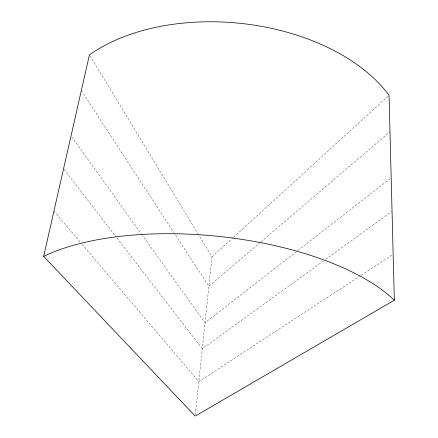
<?xml version="1.0" encoding="UTF-8"?>
<svg xmlns="http://www.w3.org/2000/svg" width="438" height="438" viewBox="0 0 438 438"><rect width="100%" height="100%" fill="white"/><g stroke="black" fill="none" stroke-linecap="round" stroke-linejoin="round"><path stroke-width="0.33" stroke-dasharray="2.19 1.64" d="M195.348 414.748L211.965 256.914L198.863 235.305M211.965 256.914L233.153 237.582M233.657 237.122L389.048 95.347M260.396 242.334L208.871 286.299L174.187 233.076M260.917 241.891L389.99 131.761M390.099 178.655L205.033 322.762L142.607 235.682M323.447 260.96L202.296 348.763L116.475 237.391M325.658 259.356L391.49 211.647M360.578 275.655L198.83 381.679L82.207 244.399M361.147 275.278L393.154 254.297M53.94 211.116L80.444 242.318M63.981 169.265L116.059 236.849M71.832 136.952L142.208 235.129M81.315 90.589L173.809 232.507M90.146 56.009L198.507 234.719"/><path stroke-width="0.66" d="M43.658 256.372L89.434 54.843A178.824 110.305 5.8 0 1 389.048 95.347L394.342 300.216L195.206 416.1L43.658 256.372A205.991 85.268 5.9 0 1 394.342 300.216"/></g></svg>
